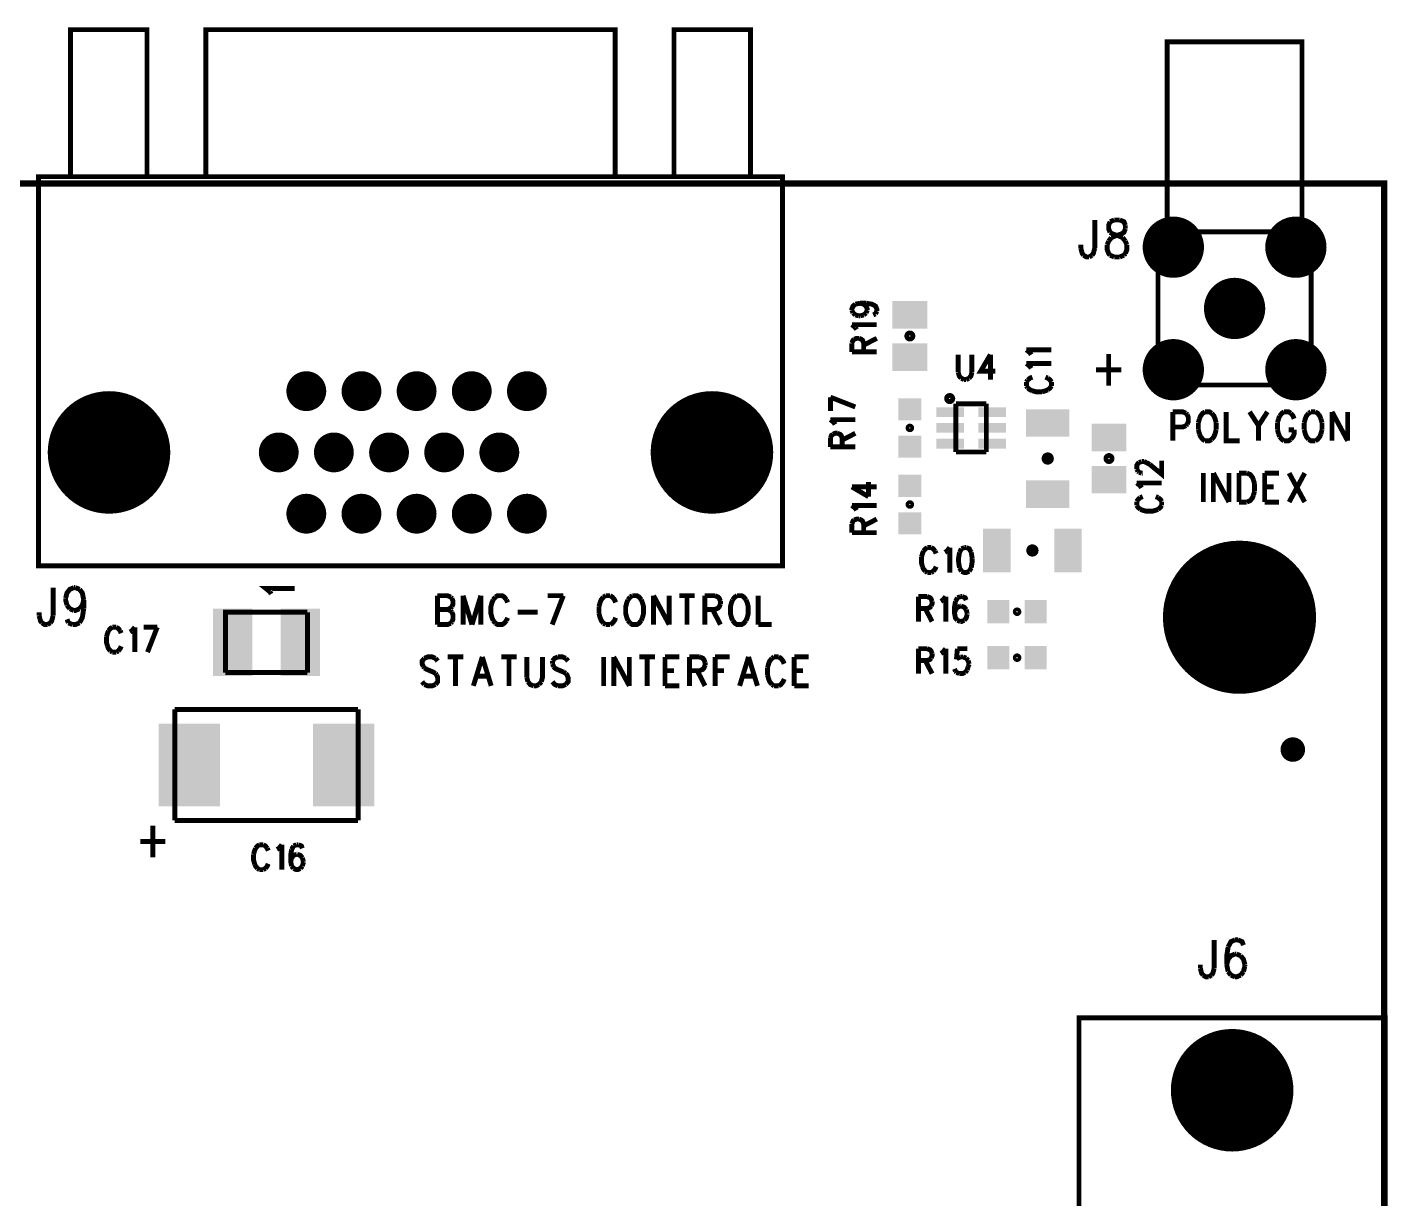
# Model space of a CAD drawing. Extents: x 7.79 to 14.3, y 7.55 to 12.98.
# Drawn here: x 12.085 to 14.305, y 11.067 to 12.979 of the extents above; entities that cross this region are included whole.
import ezdxf

# ---------------------------------------------------------------- set-up
doc = ezdxf.new("R2010")
doc.units = 0
doc.layers.get('0').update_dxf_attribs({"linetype": 'CONTINUOUS'})
doc.layers.add('ASSEMBLY_PHO', color=7, linetype='CONTINUOUS')

# ---------------------------------------------------------------- blocks, each defined once
blk = doc.blocks.new('ROUND_2')
at = {"const_width": 0.05}
blk.add_lwpolyline([(-0.025, 0, 1), (0.025, 0, 1)], format="xyb", close=True, dxfattribs=at)
blk = doc.blocks.new('ROUND_5')
at = {"const_width": 0.0325}
blk.add_lwpolyline([(-0.01625, 0, 1), (0.01625, 0, 1)], format="xyb", close=True, dxfattribs=at)
blk = doc.blocks.new('ROUND_17')
at = {"const_width": 0.1}
blk.add_lwpolyline([(-0.05, 0, 1), (0.05, 0, 1)], format="xyb", close=True, dxfattribs=at)
blk = doc.blocks.new('ROUND_25')
at = {"const_width": 0.02}
blk.add_lwpolyline([(-0.01, 0, 1), (0.01, 0, 1)], format="xyb", close=True, dxfattribs=at)
blk = doc.blocks.new('RECTANGLE_65')
blk.add_solid([(-0.0225, -0.0355), (-0.0225, 0.0355), (0.0225, -0.0355), (0.0225, 0.0355)])
blk = doc.blocks.new('RECTANGLE_72')
blk.add_solid([(-0.0355, -0.0225), (-0.0355, 0.0225), (0.0355, -0.0225), (0.0355, 0.0225)])
blk = doc.blocks.new('RECTANGLE_83')
blk.add_solid([(-0.0285, -0.0225), (-0.0285, 0.0225), (0.0285, -0.0225), (0.0285, 0.0225)])
blk = doc.blocks.new('RECTANGLE_88')
blk.add_solid([(-0.019, -0.018), (-0.019, 0.018), (0.019, -0.018), (0.019, 0.018)])
blk = doc.blocks.new('RECTANGLE_138')
blk.add_solid([(-0.018, -0.019), (-0.018, 0.019), (0.018, -0.019), (0.018, 0.019)])
blk = doc.blocks.new('RECTANGLE_171')
blk.add_solid([(-0.032, -0.055), (-0.032, 0.055), (0.032, -0.055), (0.032, 0.055)])
blk = doc.blocks.new('ROUND_184')
at = {"const_width": 0.125}
blk.add_lwpolyline([(-0.0625, 0, 1), (0.0625, 0, 1)], format="xyb", close=True, dxfattribs=at)
blk = doc.blocks.new('RECTANGLE_188')
blk.add_solid([(-0.05, -0.0675), (-0.05, 0.0675), (0.05, -0.0675), (0.05, 0.0675)])
blk = doc.blocks.new('RECTANGLE_200')
blk.add_solid([(-0.0225, -0.008), (-0.0225, 0.008), (0.0225, -0.008), (0.0225, 0.008)])

msp = doc.modelspace()

# ---------------------------------------------------------------- linework, layer by layer
at = {"layer": 'ASSEMBLY_PHO'}
for points, const_width in [([(12.155, 12.735), (12.28, 12.735), (12.28, 12.975), (12.155, 12.975), (12.155, 12.735)], 0.008), ([(12.376, 12.735), (13.044, 12.735), (13.044, 12.975), (12.376, 12.975), (12.376, 12.735)], 0.008), ([(13.14, 12.735), (13.265, 12.735), (13.265, 12.975), (13.14, 12.975), (13.14, 12.735)], 0.008), ([(13.945, 12.645), (13.945, 12.955), (14.165, 12.955), (14.165, 12.64401)], 0.008), ([(8, 8), (14.299, 8), (14.299, 12.724), (8, 12.724), (8, 8)], 0.01), ([(12.103, 12.1), (12.103, 12.735), (13.317, 12.735), (13.317, 12.1), (12.103, 12.1)], 0.008), ([(13.82672, 12.66437), (13.82672, 12.61837)], 0.008), ([(13.85172, 12.6615), (13.84945, 12.65575), (13.84945, 12.65), (13.85172, 12.64425)], 0.008), ([(13.85854, 12.66437), (13.85172, 12.6615)], 0.008), ([(13.86763, 12.66437), (13.85854, 12.66437)], 0.008), ([(13.87672, 12.65575), (13.87445, 12.6615), (13.86763, 12.66437)], 0.008), ([(13.87672, 12.65), (13.87672, 12.65575)], 0.008), ([(13.84945, 12.62987), (13.854, 12.63562)], 0.008), ([(13.85172, 12.64425), (13.85627, 12.64137)], 0.008), ([(13.854, 12.63562), (13.86081, 12.6385)], 0.008), ([(13.85627, 12.64137), (13.86536, 12.6385), (13.87218, 12.63562)], 0.008), ([(13.86081, 12.6385), (13.8699, 12.64137)], 0.008), ([(13.8699, 12.64137), (13.87445, 12.64425), (13.87672, 12.65)], 0.008), ([(13.87218, 12.63562), (13.87672, 12.62987)], 0.008), ([(13.93, 12.395), (13.93, 12.645), (14.18, 12.645), (14.18, 12.395), (13.93, 12.395)], 0.008), ([(13.804, 12.61837), (13.804, 12.62412)], 0.008), ([(13.80854, 12.60687), (13.80627, 12.60975), (13.804, 12.61837)], 0.008), ([(13.82672, 12.61837), (13.82445, 12.60975), (13.82218, 12.60687)], 0.008), ([(13.84718, 12.62412), (13.84945, 12.62987)], 0.008), ([(13.85172, 12.60687), (13.84945, 12.60975), (13.84718, 12.6155), (13.84718, 12.62412)], 0.008), ([(13.87672, 12.60975), (13.87445, 12.60687)], 0.008), ([(13.87672, 12.62987), (13.879, 12.62412)], 0.008), ([(13.879, 12.62412), (13.879, 12.6155), (13.87672, 12.60975)], 0.008), ([(13.81763, 12.604), (13.81309, 12.604), (13.80854, 12.60687)], 0.008), ([(13.82218, 12.60687), (13.81763, 12.604)], 0.008), ([(13.85854, 12.604), (13.85172, 12.60687)], 0.008), ([(13.86763, 12.604), (13.85854, 12.604)], 0.008), ([(13.87445, 12.60687), (13.86763, 12.604)], 0.008), ([(13.43031, 12.5174), (13.43031, 12.519), (13.43225, 12.52377), (13.43612, 12.52695)], 0.008), ([(13.43612, 12.52695), (13.44387, 12.52854)], 0.008), ([(13.44387, 12.52854), (13.44968, 12.52695)], 0.008), ([(13.44387, 12.52854), (13.45356, 12.52854)], 0.008), ([(13.44968, 12.52695), (13.45356, 12.52377), (13.4555, 12.519), (13.4555, 12.5174)], 0.008), ([(13.45356, 12.52854), (13.46325, 12.52695), (13.46906, 12.52377), (13.471, 12.519), (13.471, 12.51581)], 0.008), ([(13.43225, 12.51263), (13.43031, 12.5174)], 0.008), ([(13.43612, 12.50945), (13.43225, 12.51263)], 0.008), ([(13.44193, 12.50786), (13.43612, 12.50945)], 0.008), ([(13.44387, 12.50786), (13.44193, 12.50786)], 0.008), ([(13.44968, 12.50945), (13.44387, 12.50786)], 0.008), ([(13.45356, 12.51263), (13.44968, 12.50945)], 0.008), ([(13.4555, 12.5174), (13.45356, 12.51263)], 0.008), ([(13.46906, 12.51104), (13.46518, 12.50945)], 0.008), ([(13.471, 12.51581), (13.46906, 12.51104)], 0.008), ([(13.43612, 12.48877), (13.43031, 12.49354)], 0.008), ([(13.43031, 12.49354), (13.471, 12.49354)], 0.008), ([(13.43806, 12.48559), (13.43612, 12.48877)], 0.008), ([(13.43031, 12.46331), (13.43225, 12.46809), (13.43418, 12.46968)], 0.008), ([(13.43031, 12.449), (13.43031, 12.46331)], 0.008), ([(13.43418, 12.46968), (13.43806, 12.47127), (13.44193, 12.47127)], 0.008), ([(13.44193, 12.47127), (13.44581, 12.46968), (13.44775, 12.46809), (13.44968, 12.46331)], 0.008), ([(13.44968, 12.46013), (13.471, 12.47127)], 0.008), ([(13.44968, 12.46331), (13.44968, 12.449)], 0.008), ([(13.43031, 12.449), (13.471, 12.449)], 0.008), ([(13.604, 12.44468), (13.604, 12.41562)], 0.008), ([(13.62627, 12.41562), (13.62627, 12.44468)], 0.008), ([(13.6565, 12.44468), (13.64059, 12.41756), (13.66445, 12.41756)], 0.008), ([(13.6565, 12.44468), (13.6565, 12.404)], 0.008), ([(13.72112, 12.44763), (13.71531, 12.4524)], 0.008), ([(13.71531, 12.4524), (13.75599, 12.4524)], 0.008), ([(13.72306, 12.44445), (13.72112, 12.44763)], 0.008), ([(13.84945, 12.44575), (13.84945, 12.394)], 0.008), ([(13.604, 12.41562), (13.60559, 12.40981), (13.60877, 12.40593)], 0.008), ([(13.6215, 12.40593), (13.62468, 12.40981), (13.62627, 12.41562)], 0.008), ([(13.72306, 12.42218), (13.72112, 12.42536), (13.71531, 12.43013)], 0.008), ([(13.71531, 12.43013), (13.75599, 12.43013)], 0.008), ([(13.829, 12.41987), (13.8699, 12.41987)], 0.008), ([(13.60877, 12.40593), (13.61354, 12.404)], 0.008), ([(13.61354, 12.404), (13.61672, 12.404)], 0.008), ([(13.61672, 12.404), (13.6215, 12.40593)], 0.008), ([(13.71724, 12.40309), (13.71531, 12.3999)], 0.008), ([(13.71531, 12.3999), (13.71531, 12.39354)], 0.008), ([(13.71531, 12.39354), (13.71724, 12.39036)], 0.008), ([(13.72499, 12.40786), (13.72112, 12.40627), (13.71724, 12.40309)], 0.008), ([(13.71724, 12.39036), (13.72112, 12.38718), (13.72499, 12.38559)], 0.008), ([(13.74049, 12.384), (13.74631, 12.38559), (13.75018, 12.38718)], 0.008), ([(13.75018, 12.40627), (13.74631, 12.40786)], 0.008), ([(13.75599, 12.3999), (13.75406, 12.40309), (13.75018, 12.40627)], 0.008), ([(13.75018, 12.38718), (13.75406, 12.39036), (13.75599, 12.39354)], 0.008), ([(13.75599, 12.39354), (13.75599, 12.3999)], 0.008), ([(13.39531, 12.37513), (13.436, 12.35922)], 0.008), ([(13.39531, 12.35286), (13.39531, 12.37513)], 0.008), ([(13.6498, 12.36437), (13.60019, 12.36437)], 0.008), ([(13.60019, 12.36437), (13.60019, 12.28562)], 0.008), ([(13.6498, 12.28562), (13.6498, 12.36437)], 0.008), ([(13.72499, 12.38559), (13.73081, 12.384), (13.74049, 12.384)], 0.008), ([(13.954, 12.35125), (13.954, 12.304)], 0.008), ([(13.954, 12.35125), (13.97036, 12.35125), (13.97581, 12.349)], 0.008), ([(13.97581, 12.349), (13.97763, 12.34675)], 0.008), ([(13.97763, 12.34675), (13.97945, 12.34225), (13.97945, 12.3355), (13.97763, 12.331)], 0.008), ([(14.00672, 12.35125), (14.00309, 12.349), (13.99945, 12.3445), (13.99763, 12.34)], 0.008), ([(14.01763, 12.349), (14.014, 12.35125), (14.00672, 12.35125)], 0.008), ([(14.0249, 12.33325), (14.02309, 12.34), (14.02127, 12.3445), (14.01763, 12.349)], 0.008), ([(14.04127, 12.35125), (14.04127, 12.304), (14.06309, 12.304)], 0.008), ([(14.07945, 12.35125), (14.094, 12.32875), (14.094, 12.304)], 0.008), ([(14.10854, 12.35125), (14.094, 12.32875)], 0.008), ([(14.12854, 12.3445), (14.12672, 12.34)], 0.008), ([(14.13581, 12.35125), (14.13218, 12.349), (14.12854, 12.3445)], 0.008), ([(14.14672, 12.349), (14.14309, 12.35125), (14.13581, 12.35125)], 0.008), ([(14.15218, 12.34), (14.15036, 12.3445), (14.14672, 12.349)], 0.008), ([(14.17581, 12.349), (14.17218, 12.3445), (14.17036, 12.34), (14.16854, 12.33325)], 0.008), ([(14.17945, 12.35125), (14.17581, 12.349)], 0.008), ([(14.18672, 12.35125), (14.17945, 12.35125)], 0.008), ([(14.19581, 12.34), (14.194, 12.3445), (14.19036, 12.349), (14.18672, 12.35125)], 0.008), ([(14.214, 12.35125), (14.214, 12.304)], 0.008), ([(14.214, 12.35125), (14.23945, 12.304)], 0.008), ([(14.23945, 12.35125), (14.23945, 12.304)], 0.008), ([(13.40112, 12.33377), (13.39531, 12.33854)], 0.008), ([(13.39531, 12.33854), (13.436, 12.33854)], 0.008), ([(13.40306, 12.33059), (13.40112, 12.33377)], 0.008), ([(13.97581, 12.32875), (13.97036, 12.3265), (13.954, 12.3265)], 0.008), ([(13.97763, 12.331), (13.97581, 12.32875)], 0.008), ([(13.99763, 12.34), (13.99581, 12.33325)], 0.008), ([(13.99581, 12.33325), (13.99581, 12.322)], 0.008), ([(13.99581, 12.322), (13.99763, 12.31525)], 0.008), ([(14.01763, 12.30625), (14.02127, 12.31075), (14.02309, 12.31525), (14.0249, 12.322)], 0.008), ([(14.0249, 12.322), (14.0249, 12.33325)], 0.008), ([(14.12672, 12.34), (14.1249, 12.33325)], 0.008), ([(14.1249, 12.33325), (14.1249, 12.322)], 0.008), ([(14.1249, 12.322), (14.12672, 12.31525)], 0.008), ([(14.14309, 12.322), (14.15218, 12.322)], 0.008), ([(14.14672, 12.30625), (14.15036, 12.31075), (14.15218, 12.31525), (14.15218, 12.322)], 0.008), ([(14.16854, 12.33325), (14.16854, 12.322)], 0.008), ([(14.16854, 12.322), (14.17036, 12.31525), (14.17218, 12.31075), (14.17581, 12.30625)], 0.008), ([(14.19763, 12.33325), (14.19581, 12.34)], 0.008), ([(14.19581, 12.31525), (14.19763, 12.322)], 0.008), ([(14.19763, 12.322), (14.19763, 12.33325)], 0.008), ([(13.39531, 12.30831), (13.39725, 12.31309), (13.39918, 12.31468)], 0.008), ([(13.39531, 12.294), (13.39531, 12.30831)], 0.008), ([(13.39918, 12.31468), (13.40306, 12.31627), (13.40693, 12.31627)], 0.008), ([(13.40693, 12.31627), (13.41081, 12.31468), (13.41275, 12.31309), (13.41468, 12.30831)], 0.008), ([(13.41468, 12.30513), (13.436, 12.31627)], 0.008), ([(13.41468, 12.30831), (13.41468, 12.294)], 0.008), ([(13.99763, 12.31525), (13.99945, 12.31075), (14.00309, 12.30625), (14.00672, 12.304)], 0.008), ([(14.00672, 12.304), (14.014, 12.304), (14.01763, 12.30625)], 0.008), ([(14.12672, 12.31525), (14.12854, 12.31075)], 0.008), ([(14.12854, 12.31075), (14.13218, 12.30625), (14.13581, 12.304)], 0.008), ([(14.13581, 12.304), (14.14309, 12.304), (14.14672, 12.30625)], 0.008), ([(14.17581, 12.30625), (14.17945, 12.304), (14.18672, 12.304)], 0.008), ([(14.18672, 12.304), (14.19036, 12.30625), (14.194, 12.31075), (14.19581, 12.31525)], 0.008), ([(13.39531, 12.294), (13.436, 12.294)], 0.008), ([(13.60019, 12.28562), (13.6498, 12.28562)], 0.008), ([(13.89531, 12.2574), (13.89531, 12.26377), (13.89725, 12.26695), (13.89918, 12.26854)], 0.008), ([(13.89725, 12.25422), (13.89531, 12.2574)], 0.008), ([(13.89918, 12.25263), (13.89725, 12.25422)], 0.008), ([(13.89918, 12.26854), (13.90306, 12.27013)], 0.008), ([(13.90306, 12.27013), (13.90693, 12.27013)], 0.008), ([(13.90693, 12.27013), (13.91081, 12.26854)], 0.008), ([(13.91081, 12.26854), (13.91662, 12.26536)], 0.008), ([(13.91662, 12.26536), (13.936, 12.24945), (13.936, 12.27172)], 0.008), ([(13.45743, 12.21286), (13.45743, 12.23672)], 0.008), ([(13.90112, 12.23036), (13.89531, 12.23513)], 0.008), ([(13.89531, 12.23513), (13.936, 12.23513)], 0.008), ([(13.90306, 12.25104), (13.89918, 12.25263)], 0.008), ([(13.905, 12.25104), (13.90306, 12.25104)], 0.008), ([(14.004, 12.25125), (14.004, 12.204)], 0.008), ([(14.02036, 12.25125), (14.02036, 12.204)], 0.008), ([(14.02036, 12.25125), (14.04581, 12.204)], 0.008), ([(14.04581, 12.25125), (14.04581, 12.204)], 0.008), ([(14.06218, 12.25125), (14.06218, 12.204)], 0.008), ([(14.06218, 12.25125), (14.0749, 12.25125)], 0.008), ([(14.0749, 12.25125), (14.08036, 12.249), (14.084, 12.2445), (14.08581, 12.24)], 0.008), ([(14.08581, 12.24), (14.08763, 12.23325)], 0.008), ([(14.08763, 12.23325), (14.08763, 12.222)], 0.008), ([(14.104, 12.25125), (14.104, 12.204)], 0.008), ([(14.104, 12.25125), (14.12763, 12.25125)], 0.008), ([(14.144, 12.25125), (14.16945, 12.204)], 0.008), ([(14.16945, 12.25125), (14.144, 12.204)], 0.008), ([(13.43031, 12.22877), (13.45743, 12.21286)], 0.008), ([(13.43031, 12.22877), (13.471, 12.22877)], 0.008), ([(13.90112, 12.21127), (13.89725, 12.20809), (13.89531, 12.2049)], 0.008), ([(13.90306, 12.22718), (13.90112, 12.23036)], 0.008), ([(13.905, 12.21286), (13.90112, 12.21127)], 0.008), ([(13.93018, 12.21127), (13.92631, 12.21286)], 0.008), ([(13.936, 12.2049), (13.93406, 12.20809), (13.93018, 12.21127)], 0.008), ([(14.08581, 12.21525), (14.084, 12.21075), (14.08036, 12.20625), (14.0749, 12.204)], 0.008), ([(14.08763, 12.222), (14.08581, 12.21525)], 0.008), ([(14.104, 12.22875), (14.11854, 12.22875)], 0.008), ([(13.43612, 12.19377), (13.43031, 12.19854)], 0.008), ([(13.43031, 12.19854), (13.471, 12.19854)], 0.008), ([(13.43806, 12.19059), (13.43612, 12.19377)], 0.008), ([(13.89531, 12.2049), (13.89531, 12.19854)], 0.008), ([(13.89531, 12.19854), (13.89725, 12.19536), (13.90112, 12.19218)], 0.008), ([(13.90112, 12.19218), (13.905, 12.19059), (13.91081, 12.189), (13.9205, 12.189), (13.92631, 12.19059), (13.93018, 12.19218)], 0.008), ([(13.93018, 12.19218), (13.93406, 12.19536), (13.936, 12.19854)], 0.008), ([(13.936, 12.19854), (13.936, 12.2049)], 0.008), ([(14.0749, 12.204), (14.06218, 12.204)], 0.008), ([(14.104, 12.204), (14.12763, 12.204)], 0.008), ([(13.43031, 12.16831), (13.43225, 12.17309), (13.43418, 12.17468)], 0.008), ([(13.43031, 12.154), (13.43031, 12.16831)], 0.008), ([(13.43418, 12.17468), (13.43806, 12.17627), (13.44193, 12.17627)], 0.008), ([(13.44193, 12.17627), (13.44581, 12.17468), (13.44775, 12.17309), (13.44968, 12.16831)], 0.008), ([(13.44968, 12.16513), (13.471, 12.17627)], 0.008), ([(13.44968, 12.16831), (13.44968, 12.154)], 0.008), ([(13.43031, 12.154), (13.471, 12.154)], 0.008), ([(13.54718, 12.12387), (13.54559, 12.12), (13.544, 12.11418)], 0.008), ([(13.55354, 12.12968), (13.55036, 12.12775), (13.54718, 12.12387)], 0.008), ([(13.5599, 12.12968), (13.55354, 12.12968)], 0.008), ([(13.56627, 12.12387), (13.56309, 12.12775), (13.5599, 12.12968)], 0.008), ([(13.56786, 12.12), (13.56627, 12.12387)], 0.008), ([(13.58218, 12.12193), (13.58536, 12.12387)], 0.008), ([(13.58536, 12.12387), (13.59013, 12.12968)], 0.008), ([(13.59013, 12.12968), (13.59013, 12.089)], 0.008), ([(13.60604, 12.12193), (13.60445, 12.11225), (13.60445, 12.10643)], 0.008), ([(13.60922, 12.12775), (13.60604, 12.12193)], 0.008), ([(13.614, 12.12968), (13.60922, 12.12775)], 0.008), ([(13.61718, 12.12968), (13.614, 12.12968)], 0.008), ([(13.62513, 12.12193), (13.62195, 12.12775), (13.61718, 12.12968)], 0.008), ([(13.62672, 12.11225), (13.62513, 12.12193)], 0.008), ([(13.544, 12.11418), (13.544, 12.1045), (13.54559, 12.09868)], 0.008), ([(13.54559, 12.09868), (13.54718, 12.09481), (13.55036, 12.09093)], 0.008), ([(13.56309, 12.09093), (13.56627, 12.09481), (13.56786, 12.09868)], 0.008), ([(13.60445, 12.10643), (13.60604, 12.09675)], 0.008), ([(13.62513, 12.09675), (13.62672, 12.10643)], 0.008), ([(13.62672, 12.10643), (13.62672, 12.11225)], 0.008), ([(13.55036, 12.09093), (13.55354, 12.089)], 0.008), ([(13.55354, 12.089), (13.5599, 12.089)], 0.008), ([(13.5599, 12.089), (13.56309, 12.09093)], 0.008), ([(13.60604, 12.09675), (13.60922, 12.09093)], 0.008), ([(13.60922, 12.09093), (13.614, 12.089), (13.61718, 12.089), (13.62195, 12.09093)], 0.008), ([(13.62195, 12.09093), (13.62513, 12.09675)], 0.008), ([(12.12672, 12.06437), (12.12672, 12.01837)], 0.008), ([(12.14718, 12.04712), (12.14945, 12.05575), (12.154, 12.0615), (12.16081, 12.06437)], 0.008), ([(12.16081, 12.06437), (12.16309, 12.06437)], 0.008), ([(12.16309, 12.06437), (12.1699, 12.0615)], 0.008), ([(12.1699, 12.0615), (12.17445, 12.05575), (12.17672, 12.04425)], 0.008), ([(12.4805, 12.05763), (12.47375, 12.06309), (12.521, 12.06309)], 0.008), ([(12.48275, 12.054), (12.4805, 12.05763)], 0.008), ([(12.14945, 12.03562), (12.14718, 12.04425), (12.14718, 12.04712)], 0.008), ([(12.154, 12.02987), (12.14945, 12.03562)], 0.008), ([(12.17445, 12.03562), (12.1699, 12.02987)], 0.008), ([(12.17672, 12.04425), (12.17445, 12.03562)], 0.008), ([(12.17672, 12.04425), (12.17672, 12.02987)], 0.008), ([(12.754, 12.05125), (12.754, 12.004)], 0.008), ([(12.754, 12.05125), (12.77036, 12.05125), (12.77581, 12.049)], 0.008), ([(12.77581, 12.049), (12.77763, 12.04675)], 0.008), ([(12.77763, 12.03325), (12.77581, 12.031)], 0.008), ([(12.77763, 12.04675), (12.77945, 12.04225), (12.77945, 12.03775), (12.77763, 12.03325)], 0.008), ([(12.79581, 12.05125), (12.79581, 12.004)], 0.008), ([(12.79581, 12.05125), (12.81036, 12.004)], 0.008), ([(12.8249, 12.05125), (12.81036, 12.004)], 0.008), ([(12.8249, 12.05125), (12.8249, 12.004)], 0.008), ([(12.8449, 12.0445), (12.84309, 12.04), (12.84127, 12.03325), (12.84127, 12.022), (12.84309, 12.01525), (12.8449, 12.01075)], 0.008), ([(12.84854, 12.049), (12.8449, 12.0445)], 0.008), ([(12.86672, 12.0445), (12.86309, 12.049), (12.85945, 12.05125), (12.85218, 12.05125), (12.84854, 12.049)], 0.008), ([(12.86854, 12.04), (12.86672, 12.0445)], 0.008), ([(12.934, 12.05125), (12.95945, 12.05125)], 0.008), ([(12.95945, 12.05125), (12.94127, 12.004)], 0.008), ([(13.0249, 12.049), (13.02127, 12.0445), (13.01945, 12.04), (13.01763, 12.03325)], 0.008), ([(13.01763, 12.03325), (13.01763, 12.022)], 0.008), ([(13.02854, 12.05125), (13.0249, 12.049)], 0.008), ([(13.03581, 12.05125), (13.02854, 12.05125)], 0.008), ([(13.0449, 12.04), (13.04309, 12.0445), (13.03945, 12.049), (13.03581, 12.05125)], 0.008), ([(13.0649, 12.0445), (13.06309, 12.04), (13.06127, 12.03325), (13.06127, 12.022), (13.06309, 12.01525), (13.0649, 12.01075)], 0.008), ([(13.06854, 12.049), (13.0649, 12.0445)], 0.008), ([(13.07218, 12.05125), (13.06854, 12.049)], 0.008), ([(13.08672, 12.0445), (13.08309, 12.049), (13.07945, 12.05125), (13.07218, 12.05125)], 0.008), ([(13.08854, 12.04), (13.08672, 12.0445)], 0.008), ([(13.08854, 12.01525), (13.09036, 12.022), (13.09036, 12.03325), (13.08854, 12.04)], 0.008), ([(13.10672, 12.05125), (13.10672, 12.004)], 0.008), ([(13.10672, 12.05125), (13.13218, 12.004)], 0.008), ([(13.13218, 12.05125), (13.13218, 12.004)], 0.008), ([(13.14854, 12.05125), (13.174, 12.05125)], 0.008), ([(13.16127, 12.05125), (13.16127, 12.004)], 0.008), ([(13.19036, 12.05125), (13.19036, 12.004)], 0.008), ([(13.19036, 12.05125), (13.20672, 12.05125)], 0.008), ([(13.20672, 12.05125), (13.21218, 12.049), (13.214, 12.04675), (13.21581, 12.04225)], 0.008), ([(13.21581, 12.03775), (13.214, 12.03325), (13.21218, 12.031), (13.20672, 12.02875)], 0.008), ([(13.21581, 12.04225), (13.21581, 12.03775)], 0.008), ([(13.23581, 12.0445), (13.234, 12.04), (13.23218, 12.03325), (13.23218, 12.022), (13.234, 12.01525), (13.23581, 12.01075)], 0.008), ([(13.24309, 12.05125), (13.23945, 12.049), (13.23581, 12.0445)], 0.008), ([(13.25763, 12.0445), (13.254, 12.049), (13.25036, 12.05125), (13.24309, 12.05125)], 0.008), ([(13.25763, 12.01075), (13.25945, 12.01525), (13.26127, 12.022), (13.26127, 12.03325), (13.25945, 12.04), (13.25763, 12.0445)], 0.008), ([(13.27763, 12.05125), (13.27763, 12.004)], 0.008), ([(13.539, 12.04968), (13.539, 12.009)], 0.008), ([(13.539, 12.04968), (13.55331, 12.04968)], 0.008), ([(13.55331, 12.04968), (13.55809, 12.04775), (13.55968, 12.04581), (13.56127, 12.04193)], 0.008), ([(13.55968, 12.03418), (13.55809, 12.03225), (13.55331, 12.03031)], 0.008), ([(13.56127, 12.04193), (13.56127, 12.03806), (13.55968, 12.03418)], 0.008), ([(13.57559, 12.04193), (13.57877, 12.04387)], 0.008), ([(13.57877, 12.04387), (13.58354, 12.04968)], 0.008), ([(13.58354, 12.04968), (13.58354, 12.009)], 0.008), ([(13.59945, 12.04193), (13.59786, 12.03225), (13.59786, 12.02256), (13.59945, 12.01481), (13.60263, 12.01093)], 0.008), ([(13.60263, 12.04775), (13.59945, 12.04193)], 0.008), ([(13.60263, 12.03225), (13.59945, 12.02837)], 0.008), ([(13.6074, 12.04968), (13.60263, 12.04775)], 0.008), ([(13.6074, 12.03418), (13.60263, 12.03225)], 0.008), ([(13.61059, 12.04968), (13.6074, 12.04968)], 0.008), ([(13.609, 12.03418), (13.6074, 12.03418)], 0.008), ([(13.61695, 12.02837), (13.61377, 12.03225), (13.609, 12.03418)], 0.008), ([(13.61695, 12.04387), (13.61536, 12.04775), (13.61059, 12.04968)], 0.008), ([(12.104, 12.01837), (12.104, 12.02412)], 0.008), ([(12.10854, 12.00687), (12.10627, 12.00975), (12.104, 12.01837)], 0.008), ([(12.12672, 12.01837), (12.12445, 12.00975), (12.12218, 12.00687)], 0.008), ([(12.15172, 12.00687), (12.14945, 12.01262)], 0.008), ([(12.16081, 12.027), (12.154, 12.02987)], 0.008), ([(12.1699, 12.02987), (12.16309, 12.027), (12.16081, 12.027)], 0.008), ([(12.17672, 12.02987), (12.17445, 12.0155), (12.1699, 12.00687)], 0.008), ([(12.40807, 11.92578), (12.40807, 12.02421), (12.54192, 12.02421)], 0.008), ([(12.54192, 12.02421), (12.54192, 11.92578)], 0.008), ([(12.754, 12.02875), (12.77036, 12.02875), (12.77581, 12.0265)], 0.008), ([(12.77581, 12.031), (12.77036, 12.02875)], 0.008), ([(12.77581, 12.0265), (12.77763, 12.02425)], 0.008), ([(12.77763, 12.02425), (12.77945, 12.01975), (12.77945, 12.013), (12.77763, 12.0085)], 0.008), ([(12.8449, 12.01075), (12.84854, 12.00625)], 0.008), ([(12.84854, 12.00625), (12.85218, 12.004), (12.85945, 12.004), (12.86309, 12.00625), (12.86672, 12.01075)], 0.008), ([(12.86672, 12.01075), (12.86854, 12.01525)], 0.008), ([(12.8849, 12.02425), (12.91763, 12.02425)], 0.008), ([(13.01763, 12.022), (13.01945, 12.01525), (13.02127, 12.01075), (13.0249, 12.00625)], 0.008), ([(13.03581, 12.004), (13.03945, 12.00625), (13.04309, 12.01075), (13.0449, 12.01525)], 0.008), ([(13.0649, 12.01075), (13.06854, 12.00625)], 0.008), ([(13.06854, 12.00625), (13.07218, 12.004), (13.07945, 12.004), (13.08309, 12.00625), (13.08672, 12.01075)], 0.008), ([(13.08672, 12.01075), (13.08854, 12.01525)], 0.008), ([(13.20672, 12.02875), (13.19036, 12.02875)], 0.008), ([(13.20309, 12.02875), (13.21581, 12.004)], 0.008), ([(13.23581, 12.01075), (13.23945, 12.00625), (13.24309, 12.004), (13.25036, 12.004), (13.254, 12.00625), (13.25763, 12.01075)], 0.008), ([(13.55331, 12.03031), (13.539, 12.03031)], 0.008), ([(13.55013, 12.03031), (13.56127, 12.009)], 0.008), ([(13.59945, 12.02837), (13.59786, 12.02256)], 0.008), ([(13.60263, 12.01093), (13.6074, 12.009)], 0.008), ([(13.6074, 12.009), (13.609, 12.009), (13.61377, 12.01093)], 0.008), ([(13.61377, 12.01093), (13.61695, 12.01481), (13.61854, 12.02062)], 0.008), ([(13.61854, 12.02256), (13.61695, 12.02837)], 0.008), ([(13.61854, 12.02062), (13.61854, 12.02256)], 0.008), ([(12.11763, 12.004), (12.11309, 12.004), (12.10854, 12.00687)], 0.008), ([(12.12218, 12.00687), (12.11763, 12.004)], 0.008), ([(12.15854, 12.004), (12.15172, 12.00687)], 0.008), ([(12.1699, 12.00687), (12.16309, 12.004), (12.15854, 12.004)], 0.008), ([(12.21718, 11.99387), (12.21559, 11.99), (12.214, 11.98418)], 0.008), ([(12.22354, 11.99968), (12.22036, 11.99775), (12.21718, 11.99387)], 0.008), ([(12.2299, 11.99968), (12.22354, 11.99968)], 0.008), ([(12.23627, 11.99387), (12.23309, 11.99775), (12.2299, 11.99968)], 0.008), ([(12.23786, 11.99), (12.23627, 11.99387)], 0.008), ([(12.25218, 11.99193), (12.25536, 11.99387)], 0.008), ([(12.25536, 11.99387), (12.26013, 11.99968)], 0.008), ([(12.26013, 11.99968), (12.26013, 11.959)], 0.008), ([(12.27445, 11.99968), (12.29672, 11.99968)], 0.008), ([(12.29672, 11.99968), (12.28081, 11.959)], 0.008), ([(12.77581, 12.00625), (12.77036, 12.004), (12.754, 12.004)], 0.008), ([(12.77763, 12.0085), (12.77581, 12.00625)], 0.008), ([(13.0249, 12.00625), (13.02854, 12.004)], 0.008), ([(13.02854, 12.004), (13.03581, 12.004)], 0.008), ([(13.27763, 12.004), (13.29945, 12.004)], 0.008), ([(12.214, 11.98418), (12.214, 11.9745), (12.21559, 11.96868)], 0.008), ([(12.21559, 11.96868), (12.21718, 11.96481), (12.22036, 11.96093)], 0.008), ([(12.23309, 11.96093), (12.23627, 11.96481), (12.23786, 11.96868)], 0.008), ([(13.539, 11.96468), (13.539, 11.924)], 0.008), ([(13.539, 11.96468), (13.55331, 11.96468)], 0.008), ([(13.55331, 11.96468), (13.55809, 11.96275), (13.55968, 11.96081), (13.56127, 11.95693)], 0.008), ([(13.57877, 11.95887), (13.58354, 11.96468)], 0.008), ([(13.58354, 11.96468), (13.58354, 11.924)], 0.008), ([(13.60263, 11.96468), (13.60104, 11.94725)], 0.008), ([(13.61854, 11.96468), (13.60263, 11.96468)], 0.008), ([(12.22036, 11.96093), (12.22354, 11.959)], 0.008), ([(12.22354, 11.959), (12.2299, 11.959)], 0.008), ([(12.2299, 11.959), (12.23309, 11.96093)], 0.008), ([(12.73263, 11.949), (12.729, 11.9445), (12.729, 11.94), (12.73081, 11.9355)], 0.008), ([(12.75081, 11.949), (12.74536, 11.95125), (12.73809, 11.95125), (12.73263, 11.949)], 0.008), ([(12.75445, 11.9445), (12.75081, 11.949)], 0.008), ([(12.77081, 11.95125), (12.79627, 11.95125)], 0.008), ([(12.78354, 11.95125), (12.78354, 11.904)], 0.008), ([(12.82718, 11.95125), (12.81263, 11.904)], 0.008), ([(12.82718, 11.95125), (12.84172, 11.904)], 0.008), ([(12.85809, 11.95125), (12.88354, 11.95125)], 0.008), ([(12.87081, 11.95125), (12.87081, 11.904)], 0.008), ([(12.8999, 11.95125), (12.8999, 11.9175)], 0.008), ([(12.92354, 11.91075), (12.92536, 11.9175), (12.92536, 11.95125)], 0.008), ([(12.95081, 11.95125), (12.94536, 11.949), (12.94172, 11.9445)], 0.008), ([(12.94172, 11.9445), (12.94172, 11.94)], 0.008), ([(12.96354, 11.949), (12.95809, 11.95125), (12.95081, 11.95125)], 0.008), ([(12.96718, 11.9445), (12.96354, 11.949)], 0.008), ([(13.02536, 11.95125), (13.02536, 11.904)], 0.008), ([(13.04172, 11.95125), (13.04172, 11.904)], 0.008), ([(13.04172, 11.95125), (13.06718, 11.904)], 0.008), ([(13.06718, 11.95125), (13.06718, 11.904)], 0.008), ([(13.08354, 11.95125), (13.109, 11.95125)], 0.008), ([(13.09627, 11.95125), (13.09627, 11.904)], 0.008), ([(13.12536, 11.95125), (13.12536, 11.904)], 0.008), ([(13.12536, 11.95125), (13.149, 11.95125)], 0.008), ([(13.16536, 11.95125), (13.16536, 11.904)], 0.008), ([(13.16536, 11.95125), (13.18172, 11.95125)], 0.008), ([(13.18172, 11.95125), (13.18718, 11.949), (13.189, 11.94675), (13.19081, 11.94225)], 0.008), ([(13.20718, 11.95125), (13.20718, 11.904)], 0.008), ([(13.20718, 11.95125), (13.23081, 11.95125)], 0.008), ([(13.26172, 11.95125), (13.24718, 11.904)], 0.008), ([(13.26172, 11.95125), (13.27627, 11.904)], 0.008), ([(13.2999, 11.949), (13.29627, 11.9445), (13.29445, 11.94), (13.29263, 11.93325)], 0.008), ([(13.30354, 11.95125), (13.2999, 11.949)], 0.008), ([(13.31081, 11.95125), (13.30354, 11.95125)], 0.008), ([(13.3199, 11.94), (13.31809, 11.9445), (13.31445, 11.949), (13.31081, 11.95125)], 0.008), ([(13.33627, 11.95125), (13.33627, 11.904)], 0.008), ([(13.33627, 11.95125), (13.3599, 11.95125)], 0.008), ([(13.55331, 11.94531), (13.539, 11.94531)], 0.008), ([(13.55013, 11.94531), (13.56127, 11.924)], 0.008), ([(13.55968, 11.94918), (13.55809, 11.94725), (13.55331, 11.94531)], 0.008), ([(13.56127, 11.95693), (13.56127, 11.95306), (13.55968, 11.94918)], 0.008), ([(13.57559, 11.95693), (13.57877, 11.95887)], 0.008), ([(13.60104, 11.94725), (13.60263, 11.94918)], 0.008), ([(13.60263, 11.94918), (13.6074, 11.95112)], 0.008), ([(13.6074, 11.95112), (13.61218, 11.95112)], 0.008), ([(13.61218, 11.95112), (13.61695, 11.94918)], 0.008), ([(13.61695, 11.94918), (13.62013, 11.94531)], 0.008), ([(13.62013, 11.94531), (13.62172, 11.9395)], 0.008), ([(12.54192, 11.92578), (12.40807, 11.92578)], 0.008), ([(12.73081, 11.9355), (12.73263, 11.93325)], 0.008), ([(12.73263, 11.93325), (12.73627, 11.931), (12.74718, 11.9265), (12.75081, 11.92425)], 0.008), ([(12.75081, 11.92425), (12.75263, 11.922)], 0.008), ([(12.75263, 11.922), (12.75445, 11.9175), (12.75445, 11.91075), (12.75081, 11.90625)], 0.008), ([(12.94172, 11.94), (12.94354, 11.9355)], 0.008), ([(12.94354, 11.9355), (12.94536, 11.93325), (12.949, 11.931), (12.9599, 11.9265)], 0.008), ([(12.9599, 11.9265), (12.96354, 11.92425)], 0.008), ([(12.96354, 11.92425), (12.96536, 11.922), (12.96718, 11.9175), (12.96718, 11.91075), (12.96354, 11.90625)], 0.008), ([(13.12536, 11.92875), (13.1399, 11.92875)], 0.008), ([(13.18172, 11.92875), (13.16536, 11.92875)], 0.008), ([(13.17809, 11.92875), (13.19081, 11.904)], 0.008), ([(13.19081, 11.93775), (13.189, 11.93325), (13.18718, 11.931), (13.18172, 11.92875)], 0.008), ([(13.19081, 11.94225), (13.19081, 11.93775)], 0.008), ([(13.20718, 11.92875), (13.22172, 11.92875)], 0.008), ([(13.29263, 11.93325), (13.29263, 11.922)], 0.008), ([(13.29263, 11.922), (13.29445, 11.91525), (13.29627, 11.91075), (13.2999, 11.90625)], 0.008), ([(13.33627, 11.92875), (13.35081, 11.92875)], 0.008), ([(13.59945, 11.92787), (13.59786, 11.93175)], 0.008), ([(13.60104, 11.92593), (13.59945, 11.92787)], 0.008), ([(13.60581, 11.924), (13.60104, 11.92593)], 0.008), ([(13.61536, 11.92593), (13.61059, 11.924), (13.60581, 11.924)], 0.008), ([(13.61854, 11.92981), (13.61536, 11.92593)], 0.008), ([(13.62013, 11.93562), (13.61854, 11.92981)], 0.008), ([(13.62172, 11.9395), (13.62013, 11.93562)], 0.008), ([(12.73263, 11.90625), (12.729, 11.91075)], 0.008), ([(12.75081, 11.90625), (12.74536, 11.904), (12.73809, 11.904), (12.73263, 11.90625)], 0.008), ([(12.81809, 11.91975), (12.83627, 11.91975)], 0.008), ([(12.8999, 11.9175), (12.90172, 11.91075)], 0.008), ([(12.90172, 11.91075), (12.90536, 11.90625), (12.91081, 11.904)], 0.008), ([(12.91081, 11.904), (12.91445, 11.904), (12.9199, 11.90625)], 0.008), ([(12.9199, 11.90625), (12.92354, 11.91075)], 0.008), ([(12.95081, 11.904), (12.94536, 11.90625), (12.94172, 11.91075)], 0.008), ([(12.96354, 11.90625), (12.95809, 11.904), (12.95081, 11.904)], 0.008), ([(13.12536, 11.904), (13.149, 11.904)], 0.008), ([(13.25263, 11.91975), (13.27081, 11.91975)], 0.008), ([(13.2999, 11.90625), (13.30354, 11.904)], 0.008), ([(13.30354, 11.904), (13.31081, 11.904)], 0.008), ([(13.31081, 11.904), (13.31445, 11.90625), (13.31809, 11.91075), (13.3199, 11.91525)], 0.008), ([(13.33627, 11.904), (13.3599, 11.904)], 0.008), ([(12.32539, 11.86555), (12.6246, 11.86555)], 0.008), ([(12.32539, 11.68444), (12.32539, 11.86555)], 0.008), ([(12.6246, 11.86555), (12.6246, 11.68444)], 0.008), ([(12.6246, 11.68444), (12.32539, 11.68444)], 0.008), ([(12.28945, 11.67575), (12.28945, 11.624)], 0.008), ([(12.269, 11.64987), (12.3099, 11.64987)], 0.008), ([(12.45718, 11.63887), (12.45559, 11.635), (12.454, 11.62918)], 0.008), ([(12.46354, 11.64468), (12.46036, 11.64275), (12.45718, 11.63887)], 0.008), ([(12.4699, 11.64468), (12.46354, 11.64468)], 0.008), ([(12.47627, 11.63887), (12.47309, 11.64275), (12.4699, 11.64468)], 0.008), ([(12.47786, 11.635), (12.47627, 11.63887)], 0.008), ([(12.49218, 11.63693), (12.49536, 11.63887)], 0.008), ([(12.49536, 11.63887), (12.50013, 11.64468)], 0.008), ([(12.50013, 11.64468), (12.50013, 11.604)], 0.008), ([(12.51604, 11.63693), (12.51445, 11.62725), (12.51445, 11.61756), (12.51604, 11.60981)], 0.008), ([(12.51922, 11.64275), (12.51604, 11.63693)], 0.008), ([(12.524, 11.64468), (12.51922, 11.64275)], 0.008), ([(12.52718, 11.64468), (12.524, 11.64468)], 0.008), ([(12.53354, 11.63887), (12.53195, 11.64275), (12.52718, 11.64468)], 0.008), ([(12.454, 11.62918), (12.454, 11.6195), (12.45559, 11.61368)], 0.008), ([(12.45559, 11.61368), (12.45718, 11.60981), (12.46036, 11.60593)], 0.008), ([(12.47309, 11.60593), (12.47627, 11.60981), (12.47786, 11.61368)], 0.008), ([(12.51604, 11.62337), (12.51445, 11.61756)], 0.008), ([(12.51922, 11.62725), (12.51604, 11.62337)], 0.008), ([(12.51604, 11.60981), (12.51922, 11.60593)], 0.008), ([(12.524, 11.62918), (12.51922, 11.62725)], 0.008), ([(12.52559, 11.62918), (12.524, 11.62918)], 0.008), ([(12.53354, 11.62337), (12.53036, 11.62725), (12.52559, 11.62918)], 0.008), ([(12.53036, 11.60593), (12.53354, 11.60981)], 0.008), ([(12.53513, 11.61756), (12.53354, 11.62337)], 0.008), ([(12.53354, 11.60981), (12.53513, 11.61562)], 0.008), ([(12.53513, 11.61562), (12.53513, 11.61756)], 0.008), ([(12.46036, 11.60593), (12.46354, 11.604)], 0.008), ([(12.46354, 11.604), (12.4699, 11.604)], 0.008), ([(12.4699, 11.604), (12.47309, 11.60593)], 0.008), ([(12.51922, 11.60593), (12.524, 11.604), (12.52559, 11.604), (12.53036, 11.60593)], 0.008), ([(14.02172, 11.48937), (14.02172, 11.44337)], 0.008), ([(14.04445, 11.47787), (14.04218, 11.4635), (14.04218, 11.44912)], 0.008), ([(14.05581, 11.48937), (14.049, 11.4865), (14.04445, 11.47787)], 0.008), ([(14.06036, 11.48937), (14.05581, 11.48937)], 0.008), ([(14.06945, 11.48075), (14.06718, 11.4865), (14.06036, 11.48937)], 0.008), ([(14.05581, 11.46637), (14.049, 11.4635), (14.04445, 11.45775), (14.04218, 11.44912)], 0.008), ([(14.05809, 11.46637), (14.05581, 11.46637)], 0.008), ([(14.0649, 11.4635), (14.05809, 11.46637)], 0.008), ([(14.07172, 11.44912), (14.06945, 11.45775), (14.0649, 11.4635)], 0.008), ([(13.999, 11.44337), (13.999, 11.44912)], 0.008), ([(14.00354, 11.43187), (14.00127, 11.43475), (13.999, 11.44337)], 0.008), ([(14.01263, 11.429), (14.00809, 11.429), (14.00354, 11.43187)], 0.008), ([(14.01718, 11.43187), (14.01263, 11.429)], 0.008), ([(14.02172, 11.44337), (14.01945, 11.43475), (14.01718, 11.43187)], 0.008), ([(14.04218, 11.44912), (14.04445, 11.43762)], 0.008), ([(14.04445, 11.43762), (14.049, 11.43187)], 0.008), ([(14.049, 11.43187), (14.05581, 11.429)], 0.008), ([(14.05581, 11.429), (14.05809, 11.429), (14.0649, 11.43187)], 0.008), ([(14.0649, 11.43187), (14.06945, 11.43762)], 0.008), ([(14.06945, 11.43762), (14.07172, 11.44625)], 0.008), ([(14.07172, 11.44625), (14.07172, 11.44912)], 0.008), ([(13.801, 11.362), (13.801, 8.633), (14.301, 8.633), (14.301, 11.362), (13.801, 11.362)], 0.008)]:
    msp.add_lwpolyline(points, dxfattribs=dict(at, const_width=const_width))
for points, const_width in [([(13.52107, 12.475, 1), (13.52893, 12.475, 1)], 0.01), ([(13.58501, 12.37294, 1), (13.59499, 12.37294, 1)], 0.008), ([(13.52205, 12.325, 1), (13.52795, 12.325, 1)], 0.008), ([(13.745, 12.275, 1), (13.755, 12.275, 1)], 0.01), ([(13.84607, 12.275, 1), (13.85393, 12.275, 1)], 0.01), ([(13.52205, 12.2, 1), (13.52795, 12.2, 1)], 0.008), ([(13.72, 12.125, 1), (13.73, 12.125, 1)], 0.01), ([(13.69705, 12.025, 1), (13.70295, 12.025, 1)], 0.008), ([(13.69705, 11.95, 1), (13.70295, 11.95, 1)], 0.008)]:
    msp.add_lwpolyline(points, format="xyb", close=True, dxfattribs=dict(at, const_width=const_width))

# ---------------------------------------------------------------- block references
for name, p in [('ROUND_2', (13.955, 12.62)), ('ROUND_2', (14.155, 12.62)), ('ROUND_2', (14.055, 12.52)), ('RECTANGLE_83', (13.525, 12.50944)), ('RECTANGLE_83', (13.525, 12.44055)), ('ROUND_2', (13.955, 12.42)), ('ROUND_2', (14.155, 12.42)), ('ROUND_5', (12.54, 12.385)), ('ROUND_5', (12.63, 12.385)), ('ROUND_5', (12.72, 12.385)), ('ROUND_5', (12.81, 12.385)), ('ROUND_5', (12.9, 12.385)), ('ROUND_17', (12.218, 12.285)), ('ROUND_17', (13.202, 12.285)), ('RECTANGLE_88', (13.525, 12.35551)), ('RECTANGLE_200', (13.59074, 12.35059)), ('RECTANGLE_200', (13.65925, 12.35059)), ('RECTANGLE_72', (13.75, 12.33307)), ('RECTANGLE_200', (13.59074, 12.325)), ('RECTANGLE_200', (13.65925, 12.325)), ('RECTANGLE_83', (13.85, 12.30944)), ('ROUND_5', (12.495, 12.285)), ('ROUND_5', (12.585, 12.285)), ('ROUND_5', (12.675, 12.285)), ('ROUND_5', (12.765, 12.285)), ('ROUND_5', (12.855, 12.285)), ('RECTANGLE_88', (13.525, 12.29448)), ('RECTANGLE_200', (13.59074, 12.2994)), ('RECTANGLE_200', (13.65925, 12.2994)), ('RECTANGLE_83', (13.85, 12.24055)), ('RECTANGLE_88', (13.525, 12.23051)), ('RECTANGLE_72', (13.75, 12.21692)), ('ROUND_5', (12.54, 12.185)), ('ROUND_5', (12.63, 12.185)), ('ROUND_5', (12.72, 12.185)), ('ROUND_5', (12.81, 12.185)), ('ROUND_5', (12.9, 12.185)), ('RECTANGLE_88', (13.525, 12.16948)), ('RECTANGLE_65', (13.66692, 12.125)), ('RECTANGLE_65', (13.78307, 12.125)), ('ROUND_184', (14.063, 12.016)), ('RECTANGLE_138', (13.66948, 12.025)), ('RECTANGLE_138', (13.73051, 12.025)), ('RECTANGLE_171', (12.41988, 11.975)), ('RECTANGLE_171', (12.53011, 11.975)), ('RECTANGLE_138', (13.66948, 11.95)), ('RECTANGLE_138', (13.73051, 11.95)), ('RECTANGLE_188', (12.34901, 11.775)), ('RECTANGLE_188', (12.60098, 11.775)), ('ROUND_25', (14.15, 11.8)), ('ROUND_17', (14.051, 11.244))]:
    msp.add_blockref(name, p, dxfattribs=at)

doc.saveas('drawing.dxf')
